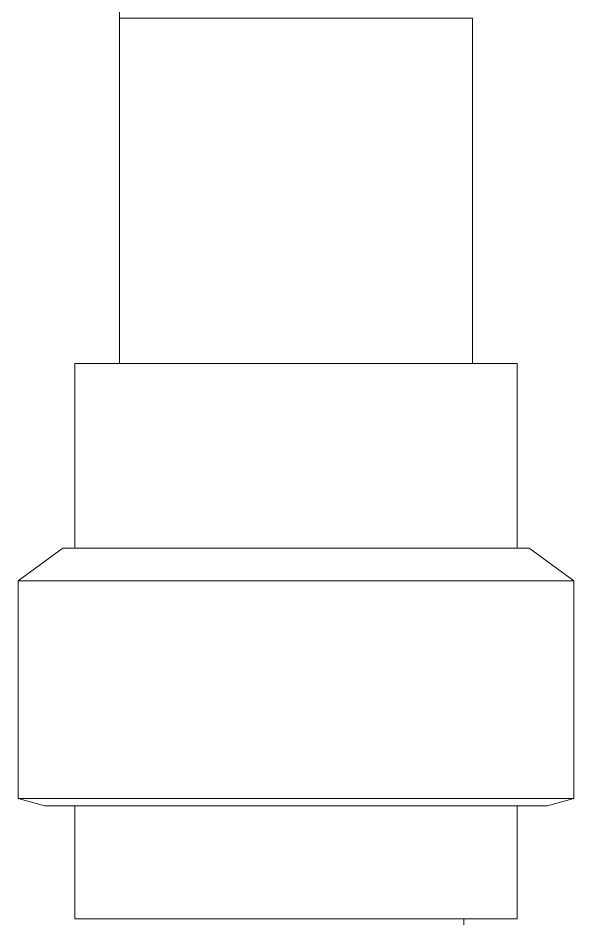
# Model space of a CAD drawing. Header units: inches. Extents: x 13 to 12015, y 11 to 4983.
# Drawn here: x 2987.6 to 3051.8, y 3945.2 to 4049.3 of the extents above; entities that cross this region are included whole.
import ezdxf

# ---------------------------------------------------------------- set-up
doc = ezdxf.new("R2010")
doc.units = ezdxf.units.IN
doc.header["$MEASUREMENT"] = 0
doc.layers.add('PDF _Геометрия', color=7, linetype='Continuous')

msp = doc.modelspace()

# ---------------------------------------------------------------- linework, layer by layer
at = {"layer": 'PDF _Геометрия', "lineweight": 9}
for points in [[(2999.32387, 4049.30965), (2999.32387, 4066.18068)], [(3040.12414, 4009.37006), (3040.12414, 4049.30965), (3039.60768, 4049.30965), (3038.23046, 4049.30965), (3036.16462, 4049.30965), (3033.23801, 4049.30965), (3029.96709, 4049.30965), (3026.00756, 4049.30965), (3021.87588, 4049.30965), (3017.57205, 4049.30965), (3013.44037, 4049.30965), (3009.48084, 4049.30965), (3006.03777, 4049.30965), (3003.28332, 4049.30965), (3001.21747, 4049.30965), (2999.84025, 4049.30965), (2999.32379, 4049.30965)], [(2999.32387, 4049.30961), (2999.32387, 4009.37002), (3000.01248, 4009.37002), (3002.07833, 4009.37002), (3005.34924, 4009.37002), (3009.48092, 4009.37002), (3014.47337, 4009.37002), (3019.63797, 4009.37002), (3024.97473, 4009.37002), (3029.96718, 4009.37002), (3034.09886, 4009.37002), (3037.36977, 4009.37002), (3039.43561, 4009.37002), (3040.12423, 4009.37002)], [(3000.5289, 4049.30965), (3000.01244, 4049.30965)], [(3002.59483, 4049.30965), (3002.07837, 4049.30965), (3001.73406, 4049.30965)], [(3005.69346, 4049.30965), (3005.34916, 4049.30965), (3004.66054, 4049.30965)], [(3015.50633, 4049.30965), (3014.47341, 4049.30965), (3013.95695, 4049.30965)], [(3020.49875, 4049.30965), (3019.63799, 4049.30965), (3018.94937, 4049.30965)], [(3025.31903, 4049.30965), (3024.97472, 4049.30965), (3023.9418, 4049.30965)], [(3034.78743, 4049.30965), (3034.09882, 4049.30965), (3033.75451, 4049.30965)], [(3037.71409, 4049.30965), (3037.36979, 4049.30965), (3036.85333, 4049.30965)], [(3039.43556, 4049.30965), (3038.9191, 4049.30965)], [(2994.1593, 3988.02299), (2994.1593, 4009.37002)], [(2999.32393, 4009.37002), (2997.60239, 4009.37002), (2995.02009, 4009.37002), (2994.15933, 4009.37002), (2995.02009, 4009.37002), (2997.60239, 4009.37002), (3001.56192, 4009.37002), (3006.89868, 4009.37002), (3013.0962, 4009.37002), (3019.63803, 4009.37002), (3026.35201, 4009.37002), (3032.54953, 4009.37002), (3037.88629, 4009.37002), (3041.84582, 4009.37002), (3044.42812, 4009.37002), (3045.28889, 4009.37002), (3045.28889, 3988.023)], [(3040.12414, 4009.37002), (3041.84568, 4009.37002), (3044.42798, 4009.37002), (3045.28875, 4009.37002)], [(2987.61739, 3984.23568), (2992.78199, 3988.02306)], [(2992.78196, 3988.02299), (2993.12626, 3988.02299), (2994.15919, 3988.02299)], [(3040.29647, 3988.02299), (3037.02555, 3988.02299), (3033.23818, 3988.02299), (3028.93434, 3988.02299), (3024.45835, 3988.02299), (3019.63806, 3988.02299), (3014.98992, 3988.02299), (3010.51393, 3988.02299), (3006.21009, 3988.02299), (3002.42272, 3988.02299), (2999.1518, 3988.02299), (2996.39735, 3988.02299), (2994.33151, 3988.02299), (2993.12643, 3988.02299), (2992.78213, 3988.02299)], [(2996.22506, 3988.02299), (2995.01999, 3988.02299)], [(3045.28889, 3988.02299), (3046.32181, 3988.02299), (3046.66611, 3988.02299), (3046.32181, 3988.02299), (3044.94458, 3988.02299), (3043.05089, 3988.02299), (3040.29644, 3988.02299)], [(3046.66606, 3988.02299), (3051.83066, 3984.23562)], [(2987.61739, 3959.10126), (2987.61739, 3984.23566)], [(2987.61741, 3984.23568), (2988.13386, 3984.23568), (2989.5111, 3984.23568), (2991.92124, 3984.23568), (2995.19215, 3984.23568), (2999.15168, 3984.23568), (3003.62767, 3984.23568), (3008.79227, 3984.23568), (3014.12903, 3984.23568), (3019.63794, 3984.23568), (3025.319, 3984.23568), (3030.65576, 3984.23568), (3035.82036, 3984.23568), (3040.29635, 3984.23568), (3044.25587, 3984.23568), (3047.52679, 3984.23568), (3049.93694, 3984.23568), (3051.31416, 3984.23568), (3051.83062, 3984.23568), (3051.83062, 3959.10129)], [(2987.61741, 3959.10126), (2988.13386, 3959.10126), (2989.5111, 3959.10126), (2991.92124, 3959.10126), (2995.19215, 3959.10126), (2999.15168, 3959.10126), (3003.62767, 3959.10126), (3008.79227, 3959.10126), (3014.12903, 3959.10126), (3019.63794, 3959.10126), (3025.319, 3959.10126), (3030.65576, 3959.10126), (3035.82036, 3959.10126), (3040.29635, 3959.10126), (3044.25587, 3959.10126), (3047.52679, 3959.10126), (3049.93694, 3959.10126), (3051.31416, 3959.10126), (3051.83062, 3959.10126), (3048.73186, 3958.24049)], [(2992.43774, 3958.24044), (2991.23266, 3958.24044), (2990.7162, 3958.24044), (2987.61744, 3959.10121)], [(3047.01035, 3958.24044), (3048.21542, 3958.24044), (3048.73188, 3958.24044), (3048.21542, 3958.24044), (3047.01035, 3958.24044), (3044.77236, 3958.24044), (3041.84575, 3958.24044), (3038.40268, 3958.24044), (3034.271, 3958.24044), (3029.62286, 3958.24044), (3024.80256, 3958.24044), (3019.63796, 3958.24044), (3014.64551, 3958.24044), (3009.82521, 3958.24044), (3005.17707, 3958.24044), (3001.04539, 3958.24044), (2997.43017, 3958.24044), (2994.67572, 3958.24044), (2992.43772, 3958.24044), (2991.23264, 3958.24044), (2990.71618, 3958.24044)], [(2994.1593, 3945.15679), (2994.1593, 3958.24045)], [(3044.42798, 3958.24044), (3043.91152, 3958.24044)], [(3045.28889, 3958.24044), (3045.28889, 3945.15678)], [(3000.35675, 3945.15679), (2997.6023, 3945.15679), (2995.01999, 3945.15679), (2994.15923, 3945.15679), (2995.01999, 3945.15679), (2997.6023, 3945.15679), (3001.56182, 3945.15679), (3006.89858, 3945.15679), (3013.0961, 3945.15679), (3019.63793, 3945.15679), (3026.35191, 3945.15679), (3032.54944, 3945.15679), (3037.88619, 3945.15679), (3041.84572, 3945.15679), (3044.42802, 3945.15679), (3045.28879, 3945.15679)], [(3039.09127, 3945.15679), (3039.09127, 3943.60741)], [(3045.28889, 3945.15679), (3044.42812, 3945.15679), (3041.84582, 3945.15679), (3039.09136, 3945.15679)]]:
    msp.add_lwpolyline(points, dxfattribs=at)

doc.saveas('drawing.dxf')
